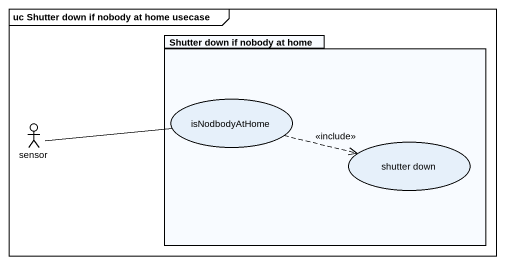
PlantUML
@startuml
mainframe uc Shutter down if nobody at home usecase
package "Shutter down if nobody at home" as Shutter_down_if_nobody_at {
  usecase isNodbodyAtHome
  usecase "shutter down" as shutter_down
}
actor sensor
isNodbodyAtHome .right.> shutter_down : <<include>>
sensor -right- isNodbodyAtHome
@enduml
